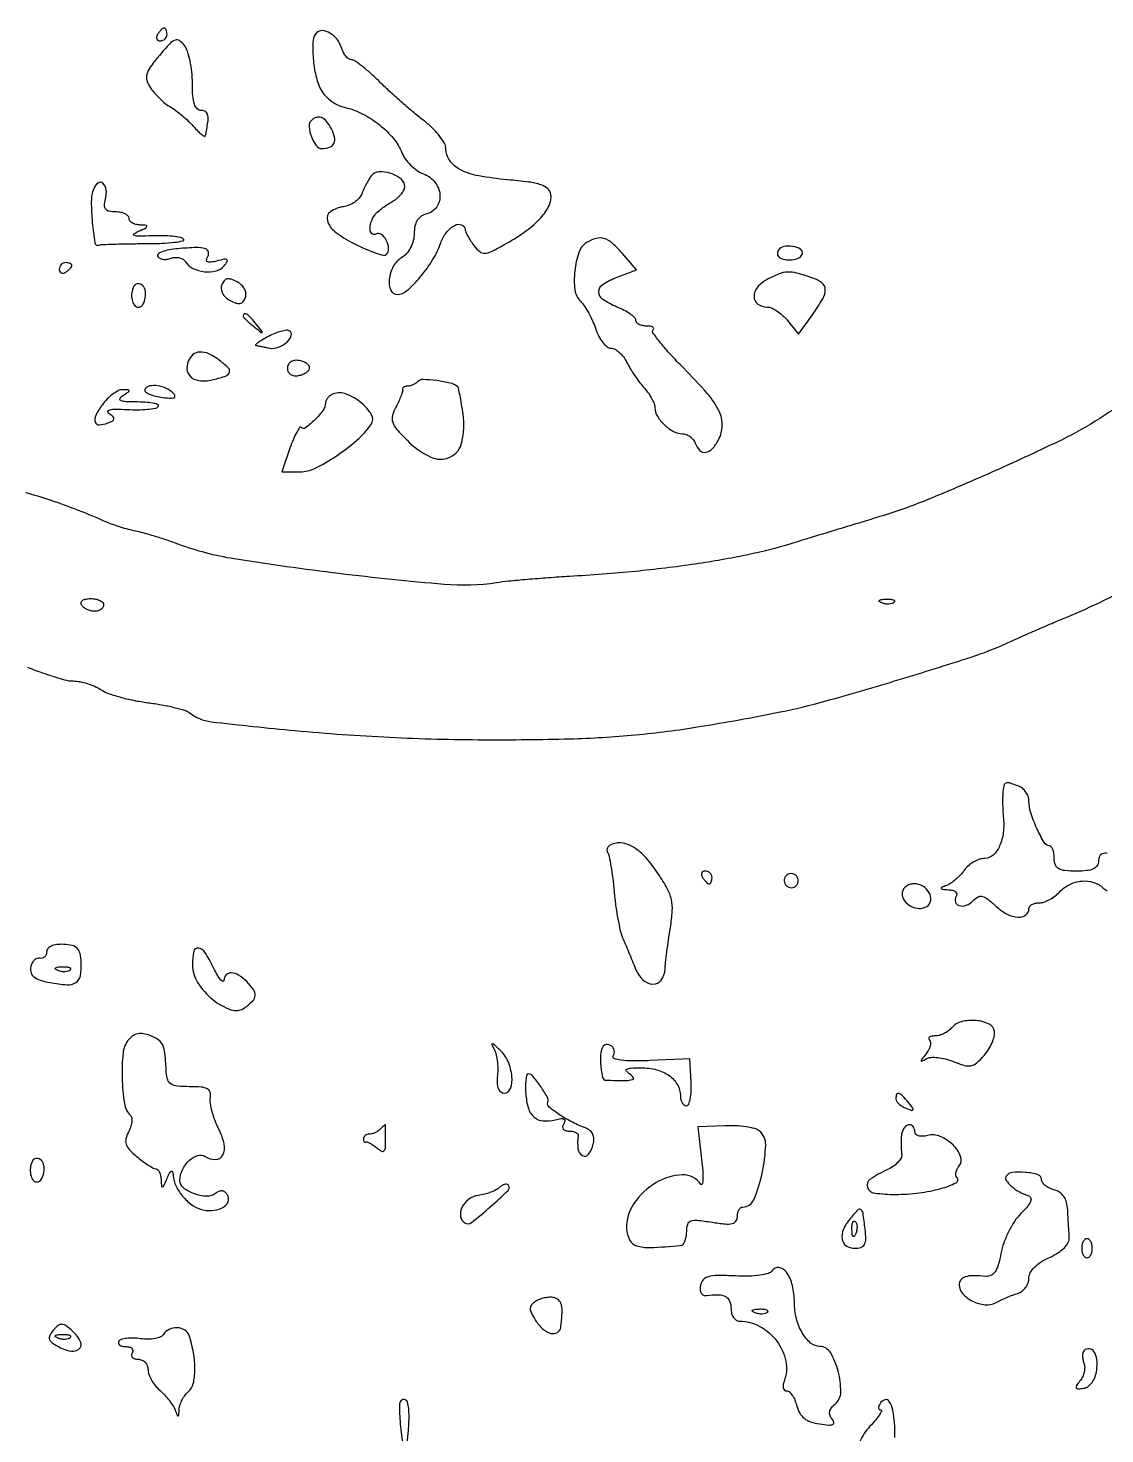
# Model space of a CAD drawing. Extents: x 0 to 5034, y 0 to 2560.
# Drawn here: x 822.1 to 992, y 649.2 to 871 of the extents above; entities that cross this region are included whole.
import ezdxf

# ---------------------------------------------------------------- set-up
doc = ezdxf.new("R2010")
doc.units = 0

msp = doc.modelspace()

# ---------------------------------------------------------------- linework, layer by layer
for points in [[(842.5, 870, 0.082592), (842.343488, 869.6179, 0.161196), (842.3746, 869.29375, 0.182303), (842.586039, 869.078288, 0.108972), (842.940983, 869, 0.093332), (843.345238, 869.076123, 0.09642), (843.688914, 869.29375, 0.099167), (843.918938, 869.618444, 0.105053), (844, 870, 0.042167), (843.967655, 870.382849, 0.061769), (843.870461, 870.70625, 0.081139), (843.727648, 870.92554, 0.210953), (843.559017, 871, 0.151918), (843.34829, 870.934461, 0.038439), (843.066025, 870.70625, 0.035638), (842.768994, 870.382774, 0.029505)], [(867.597766, 870.264432, 0.1811), (867.049871, 869.060515, 0.032768), (867.041736, 866.560371, 0.03544), (867.406595, 863.835542, 0.05595), (868.138137, 861.596168, 0.066261), (868.792444, 860.552197, 0.05281), (869.744582, 859.623213, 0.052191), (870.883637, 858.903866, 0.060772), (872.091177, 858.479974, -0.06562), (874.817892, 857.493117, -0.048409), (877.51487, 855.745159, -0.049535), (879.743827, 853.580419, -0.084627), (881.056747, 851.350744, 0.066112), (881.588349, 850.366815, 0.042535), (882.437232, 849.383989, 0.04221), (883.451534, 848.548546, 0.060402), (884.482067, 848.006818, -0.135045), (886.272058, 846.696803, -0.148188), (887.06062, 844.701136, -0.171563), (886.562921, 842.813121, -0.181312), (885, 841.710251, 0.083296), (884.121572, 841.315875, 0.103071), (883.493991, 840.677901, 0.09102), (883.122911, 839.775741, 0.05222), (883, 838.602093, -0.063823), (882.857066, 837.486886, -0.056523), (882.435799, 836.393869, -0.057865), (881.793819, 835.448199, -0.075279), (881, 834.767927, 0.129213), (879.692948, 833.380414, 0.095573), (879.05102, 831.362394, 0.131246), (879.294851, 829.67598, 0.300103), (880.319665, 829, 0.182684), (881.859164, 829.581903, 0.036371), (883.954277, 831.719671, 0.037988), (885.915007, 834.427749, 0.053878), (887.189085, 837.112564, -0.082373), (888.083613, 838.750748, -0.100083), (889.410858, 839.884912, -0.211656), (890.482982, 839.982161, -0.309808), (891.031803, 839.25, 0.095595), (891.126676, 838.850199, 0.019294), (891.453844, 838.193462, 0.019715), (891.900813, 837.448131, 0.017316), (892.423879, 836.706466, 0.054013), (893.343094, 835.733106, 0.19637), (894.135009, 835.472191, 0.101415), (895.203382, 835.769797, 0.009486), (897.621935, 837.068487, 0.028732), (900.74903, 839.06935, 0.053084), (902.989356, 841.085262, 0.070612), (904.290049, 843.023613, 0.149542), (904.563253, 844.793607, 0.181332), (904.087875, 845.658625, 0.097224), (903.013303, 846.267744, 0.048151), (901.090777, 846.709017, 0.010609), (897.721577, 847.074905, -0.023502), (893.186271, 847.686077, -0.072197), (890.257288, 848.673283, -0.121942), (888.606585, 850.097627, -0.155278), (888, 852.003756, 0.133972), (887.766059, 852.861182, 0.035047), (886.950137, 854.046725, 0.033026), (885.793952, 855.315824, 0.02858), (884.425998, 856.488647, -0.011074), (882.812577, 857.776764, -0.006197), (880.905264, 859.410496, -0.00618), (879.017513, 861.110257, -0.009999), (877.459331, 862.607335, 0.0132), (876.089448, 863.906739, 0.017798), (874.779515, 865.003405, 0.014952), (873.649943, 865.82962, 0.151548), (873.100721, 866, -0.160745), (872.686878, 866.136575, -0.06113), (872.24067, 866.560363, -0.052394), (871.83235, 867.177698, -0.043112), (871.529321, 867.907619, 0.09026), (870.827349, 869.232076, 0.091095), (869.705643, 870.21929, 0.114823), (868.517702, 870.601626, 0.220506)], [(842.804377, 866.702096, 0.016895), (841.358038, 864.861211, 0.091235), (840.80684, 863.720707, 0.14583), (840.828085, 862.727649, 0.06796), (841.389734, 861.555144, 0.034372), (842.015936, 860.73338, 0.022355), (842.842508, 859.871641, 0.022485), (843.729033, 859.09948, 0.03925), (844.536522, 858.555144, -0.030772), (845.377718, 858.008574, -0.015428), (846.372883, 857.222449, -0.015257), (847.355765, 856.342947, -0.021783), (848.167895, 855.5, 0.014599), (848.853393, 854.767725, 0.028641), (849.447074, 854.234375, 0.037872), (849.889722, 853.93223, 0.507306), (850.043242, 854, 0.013351), (850.445783, 856.099521, 0.080012), (850.449163, 857.208909, 0.199257), (850.101358, 857.776194, 0.158158), (849.411516, 858, -0.204943), (848.775482, 858.272132, -0.111877), (848.331896, 859.013163, -0.060548), (848.0746, 860.311644, -0.018669), (848, 862.30887, 0.025981), (847.907957, 864.079015, 0.025781), (847.632812, 865.834708, 0.026671), (847.231889, 867.339816, 0.084363), (846.75, 868.260967, 0.075589), (845.957305, 869.028991, 0.254002), (845.264075, 869.113437, 0.112742), (844.420959, 868.535639, 0.011432)], [(866.775429, 856.442095, 0.22151), (866.415035, 855.453008, 0.068591), (866.77519, 853.868706, 0.069259), (867.544564, 852.456333, 0.23776), (868.449965, 852, 0.086244), (869.66397, 852.210969, 0.198875), (870.337443, 852.821909, 0.171974), (870.436993, 853.806143, 0.062979), (869.929632, 855.131483, 0.048299), (869.161125, 856.284451, 0.123763), (868.362524, 856.879145, 0.175585), (867.560285, 856.916219, 0.121582)], [(876.228456, 847.690689, 0.028053), (875.833941, 847.114888, 0.01468), (875.405615, 846.358487, 0.014556), (875.010647, 845.554799, 0.021591), (874.716384, 844.827564, -0.09877), (874.319813, 844.163308, -0.057844), (873.620911, 843.550184, -0.054639), (872.745512, 843.077185, -0.061278), (871.821365, 842.827564, 0.117177), (869.789456, 842.028452, 0.319997), (869.297469, 840.652544, 0.163237), (870.512996, 838.874344, 0.043158), (873.467072, 837.016935, 0.015229), (875.253601, 836.165852, 0.023116), (876.858598, 835.547203, 0.019588), (878.166224, 835.167638, 0.263008), (878.629778, 835.296445, 0.220673), (878.971272, 836.229036, 0.096534), (878.604203, 837.525828, 0.11315), (877.823933, 838.464215, 0.310808), (877.007063, 838.504365, -0.311174), (876.389407, 838.535136, -0.212395), (876.040908, 839.174432, -0.099008), (876.179916, 840.35868, -0.080023), (876.765313, 841.5, -0.051951), (877.18319, 841.960014, -0.018157), (877.871686, 842.532015, -0.017805), (878.680424, 843.110998, -0.01986), (879.5, 843.608986, 0.044798), (880.265134, 844.127763, 0.046961), (880.9125, 844.767168, 0.051753), (881.357519, 845.42565, 0.123345), (881.5, 845.994433, 0.226274), (880.925182, 847.199582, 0.092608), (879.290099, 848.084362, 0.091713), (877.432694, 848.324168, 0.218242)], [(832.426303, 845.668543, 0.091468), (832.052431, 843.659391, 0.023416), (832.202713, 840.342125, 0.016884), (832.608016, 837.138945, 0.462536), (833.25, 836.75, -0.069245), (833.786304, 836.849521, -0.002879), (835.738021, 836.926563, -0.00494), (838.058073, 836.981825, -0.003484), (840.666667, 837, 0.010005), (843.175664, 837.050211, 0.019622), (845.166654, 837.208346, 0.021463), (846.541221, 837.432173, 0.596666), (846.624069, 837.709265, 0.151665), (846.117371, 837.975873, 0.019461), (844.887226, 838.154763, 0.021307), (843.370471, 838.250269, 0.016273), (841.707402, 838.229867, -0.006162), (839.581003, 838.160761, -0.084108), (838.81787, 838.274269, -0.609362), (838.777202, 838.525044, -0.052643), (839.5, 838.950317, 0.005894), (840.655991, 839.492311, 0.221169), (840.834364, 839.710535, 0.46252), (840.723239, 839.867346, 0.011928), (839.75, 839.929715, -0.054897), (839.080593, 840.030766, -0.072474), (838.514063, 840.273104, -0.090029), (838.13318, 840.612916, -0.16722), (838, 841, 0.20001), (837.840787, 841.382092, 0.085158), (837.37824, 841.70625, 0.065179), (836.693562, 841.92647, 0.045285), (835.883369, 842, -0.047797), (834.867211, 842.097361, -0.178521), (834.327045, 842.424363, -0.183409), (834.136954, 843.01712, -0.050874), (834.289489, 843.999004, 0.087857), (834.410403, 845.497531, 0.18854), (833.896275, 846.516079, 0.351194), (833.11533, 846.559201, 0.147066)], [(845.729062, 836.203099, 0.023544), (844.321415, 836.014195, 0.045576), (843.22827, 835.70981, 0.072585), (842.578666, 835.348512, 0.385529), (842.511087, 834.98206, 0.142502), (842.84003, 834.685231, 0.078652), (843.362482, 834.52702, 0.067676), (843.991832, 834.525812, 0.058361), (844.63295, 834.689391, -0.076295), (845.286761, 834.83156, -0.076254), (845.95324, 834.771149, -0.081905), (846.529776, 834.523269, -0.112401), (846.92442, 834.122291, 0.144005), (848.087879, 833.078617, 0.085584), (849.894209, 832.570164, 0.087189), (851.73349, 832.69969, 0.159797), (852.992665, 833.491162, 0.028529), (853.503064, 834.182897, 0.403364), (853.450583, 834.458502, 0.208278), (853.068421, 834.538015, 0.012558), (851.900779, 834.263802, -0.024167), (850.956225, 834.064991, -0.120204), (850.419719, 834.108074, -0.324529), (850.240735, 834.356783, -0.138312), (850.35994, 834.773378, 0.179159), (850.534047, 835.636622, 0.28642), (850.057485, 836.187225, 0.083788), (848.619551, 836.378534, 0.012852)], [(910.214568, 837.153772, 0.170258), (908.97834, 835.587324, 0.05643), (908.335724, 832.687677, 0.056416), (908.357615, 829.713348, 0.167882), (909.236684, 827.906173, -0.049689), (909.859989, 827.144934, -0.020875), (910.547019, 826.011836, -0.020408), (911.1863, 824.72961, -0.024991), (911.672619, 823.482143, 0.039201), (912.155291, 822.340872, 0.048874), (912.782136, 821.376004, 0.056869), (913.451137, 820.709716, 0.16902), (914.0538, 820.5, -0.128882), (914.665871, 820.339566, -0.054431), (915.361968, 819.841085, -0.048931), (916.028686, 819.115006, -0.045664), (916.559248, 818.256886, 0.0212), (917.10755, 817.264771, 0.012727), (917.83704, 816.133471, 0.012734), (918.621434, 815.043172, 0.021616), (919.338781, 814.178145, -0.030236), (919.974538, 813.384051, -0.029957), (920.512017, 812.516694, -0.031384), (920.887348, 811.702852, -0.092605), (921, 811.099831, 0.138981), (921.370634, 809.792194, 0.064925), (922.490107, 808.413646, 0.064407), (923.943039, 807.353321, 0.126112), (925.321583, 807, -0.092116), (925.924439, 806.887984, -0.066745), (926.524927, 806.559375, -0.065101), (927.032107, 806.073418, -0.077741), (927.361626, 805.5, 0.104839), (928.08311, 804.387464, 0.237443), (929.010033, 804.079975, 0.175437), (930.035577, 804.631322, 0.059765), (931.020215, 806.037773, 0.119079), (931.608748, 808.301476, 0.118366), (931.101087, 810.589714, 0.066792), (929.25607, 813.361204, 0.016169), (925.482328, 817.387237, -0.010743), (923.46361, 819.49462, -0.017752), (921.863015, 821.368416, -0.011972), (920.680711, 822.931816, -0.367562), (920.717391, 823.384058, 0.231282), (920.796859, 823.615438, 0.233309), (920.662817, 823.819067, 0.097579), (920.265533, 823.95767, 0.035298), (919.666667, 824, -0.050749), (919.028928, 824.064896, -0.070706), (918.489583, 824.258112, -0.090807), (918.126898, 824.54327, -0.182844), (918, 824.87868, 0.208074), (917.819057, 825.29466, 0.033695), (917.11875, 825.864273, 0.032352), (916.148944, 826.459931, 0.023358), (915, 827, -0.050123), (912.773092, 828.196002, -0.252357), (912.138557, 829.404826, -0.254322), (912.8012, 830.592006, -0.050718), (915.051885, 831.713483), (918.103771, 832.865441), (915.87155, 835.43272, 0.031112), (914.246829, 837.081976, 0.109269), (912.955964, 837.809146, 0.144879), (911.692511, 837.818726, 0.071428)], [(940.487659, 835.980032, 0.086456), (940.347192, 835.629461, 0.102024), (940.345313, 835.272696, 0.11056), (940.481778, 834.965717, 0.11748), (940.733688, 834.754232, 0.085984), (941.764165, 834.443417, 0.076224), (942.8851, 834.477903, 0.087776), (943.803236, 834.82141, 0.194412), (944.25, 835.404671, 0.34024), (943.96037, 836.116771, 0.094491), (942.74709, 836.546191, 0.079865), (941.313066, 836.535234, 0.215807)], [(827, 832.940983, 0.108972), (827.078288, 832.586039, 0.182303), (827.29375, 832.3746, 0.161196), (827.6179, 832.343488, 0.082592), (828, 832.5, 0.029505), (828.382774, 832.768994, 0.035638), (828.70625, 833.066025, 0.038439), (828.934461, 833.34829, 0.151918), (829, 833.559017, 0.210953), (828.92554, 833.727648, 0.081139), (828.70625, 833.870461, 0.061769), (828.382849, 833.967655, 0.042167), (828, 834, 0.105053), (827.618444, 833.918938, 0.099167), (827.29375, 833.688914, 0.09642), (827.076123, 833.345238, 0.093332)], [(938.73548, 831.369388, 0.096068), (937.187016, 830.132054, 0.175828), (936.629336, 828.63674, 0.24441), (937.221097, 827.47335, 0.156466), (938.696696, 827, -0.106817), (939.387511, 826.850715, -0.040566), (940.254403, 826.369514, -0.037865), (941.14287, 825.674943, -0.037749), (941.917413, 824.853664), (943.65541, 822.707327), (945.827705, 825.758034, 0.021692), (947.478208, 828.3027, 0.137169), (947.870458, 829.780858, 0.237768), (947.335535, 830.808052, 0.075026), (945.75, 831.621524, 0.016002), (943.351143, 832.343302, 0.074185), (941.916763, 832.504872, 0.086097), (940.602073, 832.227816, 0.025795)], [(838.754232, 830.266312, 0.084697), (838.436116, 829.221291, 0.082939), (838.479003, 828.121909, 0.104464), (838.84371, 827.288862, 0.234312), (839.437328, 826.972506, 0.26629), (840.162879, 827.360605, 0.1021), (840.575922, 828.472687, 0.093314), (840.533019, 829.735512, 0.201974), (839.980032, 830.512341, 0.086456), (839.629461, 830.652808, 0.102024), (839.272696, 830.654687, 0.11056), (838.965717, 830.518222, 0.11748)], [(852.6372, 830.496941, 0.121065), (852.555475, 829.848909, 0.092791), (852.767557, 829.164663, 0.081722), (853.247766, 828.531261, 0.067007), (853.937277, 828.033568, 0.038548), (854.864858, 827.625617, 0.132895), (855.514311, 827.578095, 0.175571), (855.992155, 827.863749, 0.079666), (856.3628, 828.503059, 0.121065), (856.444525, 829.151091, 0.092791), (856.232443, 829.835337, 0.081722), (855.752234, 830.468739, 0.067007), (855.062723, 830.966432, 0.038548), (854.135142, 831.374383, 0.132895), (853.485689, 831.421905, 0.175571), (853.007845, 831.136251, 0.079666)], [(856, 825.622445, 0.184603), (856.08115, 825.410139, 0.013803), (856.514063, 824.952641, 0.017649), (857.079598, 824.425681, 0.012436), (857.75, 823.872445, 0.001576), (858.879507, 822.99236, 0.377591), (859, 823, 0.377591), (859.00764, 823.120493, 0.001576), (858.127555, 824.25, 0.017685), (857.23668, 825.306759, 0.065617), (856.573889, 825.869516, 0.241985), (856.193395, 825.90695, 0.307699)], [(860, 822.353593, 0.010452), (859.074982, 821.838623, 0.021748), (858.38125, 821.391635, 0.030502), (857.965784, 821.057825, 0.621128), (858, 820.938231, -0.001616), (858.291519, 820.884053, -0.000266), (858.854354, 820.777259, -0.000292), (859.516378, 820.650879, -0.000258), (860.206312, 820.518385, 0.141328), (861.56543, 820.641791, 0.088272), (862.939932, 821.479661, 0.136146), (863.60362, 822.500114, 0.360764), (863.298558, 823.249824, 0.158608), (862.83362, 823.333128, 0.03201), (862.000202, 823.163056, 0.030857), (861.015694, 822.829141, 0.024603)], [(847.335833, 818.432783, 0.135125), (847.190128, 816.947492, 0.197065), (847.880151, 815.846842, 0.147165), (849.352846, 815.343331, 0.070896), (851.355355, 815.553053, 0.021584), (853.31078, 816.134588, 0.243043), (853.852223, 816.702289, 0.281348), (853.661316, 817.409588, 0.027344), (852.25, 818.607954, 0.051934), (850.596837, 819.611375, 0.119916), (849.182783, 819.902528, 0.16654), (848.086619, 819.482803, 0.127854)], [(863, 817.338192, 0.112544), (863.129388, 816.770638, 0.136335), (863.487901, 816.361287, 0.119179), (864.048763, 816.160824, 0.074207), (864.75, 816.190371, 0.046463), (865.419589, 816.385172, 0.059044), (865.985937, 816.690115, 0.071257), (866.371749, 817.052536, 0.17021), (866.5, 817.418366, 0.174204), (866.370686, 817.778257, 0.07524), (865.985937, 818.123066, 0.061458), (865.419598, 818.402071, 0.04735), (864.75, 818.566187, 0.079542), (864.065953, 818.55728, 0.110472), (863.5014, 818.324015, 0.123781), (863.132807, 817.897444, 0.117108)], [(833.79505, 811.590191, 0.037227), (832.756254, 809.910374, 0.196948), (832.660435, 808.854472, 0.345057), (833.297983, 808.410918, 0.077586), (834.681611, 808.708064, 0.030337), (835.422359, 809.045158, 0.250001), (835.622531, 809.342111, 0.245446), (835.489127, 809.677849, 0.029391), (834.833846, 810.178523, -0.279746), (834.675986, 810.521301, -0.318633), (834.913079, 810.785757, -0.058564), (835.918849, 810.892752, -0.012003), (837.707402, 810.830095, 0.016477), (839.370478, 810.786725, 0.021638), (840.887226, 810.862851, 0.01981), (842.117111, 811.027437, 0.154397), (842.624069, 811.290735, 0.497731), (842.586325, 811.561979, 0.071796), (841.974466, 811.796152, 0.03746), (840.871744, 811.959761, 0.017127), (839.416667, 812.015313, -0.010251), (837.534497, 812.061269, -0.08571), (836.705858, 812.243019, -0.447486), (836.592544, 812.560969, -0.125121), (837, 813, 0.007036), (837.887537, 813.591438, 0.247082), (838, 813.805127, 0.403304), (837.868449, 813.94169, 0.012033), (837, 813.953262, 0.114485), (836.304978, 813.784122, 0.042185), (835.439796, 813.252464, 0.039079), (834.558229, 812.489421, 0.037759)], [(840.514175, 814.022935, 0.348672), (840.554121, 813.684265, 0.081566), (841.052934, 813.328435, 0.050956), (841.917882, 813.007758, 0.026878), (843.041622, 812.780583, 0.015472), (844.376423, 812.626688, 0.091538), (845.073282, 812.695707, 0.374339), (845.242309, 812.957606, 0.161929), (845.041541, 813.358459, 0.086595), (843.915523, 814.149885, 0.07367), (842.523125, 814.56965, 0.08496), (841.260961, 814.539625, 0.208945)], [(883.565125, 815.231791, -0.053456), (883.217688, 814.951643, -0.038516), (882.779026, 814.714964, -0.039113), (882.321031, 814.553157, -0.065448), (881.916667, 814.5, 0.053878), (881.578032, 814.463404, 0.093805), (881.318909, 814.353125, 0.137737), (881.179237, 814.189841, 0.192261), (881.16898, 814, -0.157204), (881.173358, 813.688426, -0.015896), (880.930324, 812.977951, -0.018682), (880.573689, 812.131466, -0.013824), (880.119245, 811.222812, 0.056197), (879.577944, 809.864107, 0.1484), (879.606747, 808.82842, 0.098757), (880.236206, 807.727334, 0.0173), (881.873342, 805.972812, 0.082478), (885.541876, 803.349293, 0.226839), (888.641661, 803.317968, 0.234582), (890.538907, 805.693408, 0.086828), (890.714465, 810.092156, 0.006678), (890.480903, 811.672951, 0.009915), (890.2305, 813.050017, 0.005486), (889.98569, 814.194808, 0.165835), (889.834079, 814.441911, 0.116655), (888.706241, 815.00004, 0.025489), (886.558168, 815.382728, 0.021703), (884.402231, 815.559781, 0.208948)], [(870.25, 813.281539, 0.0649), (869.772092, 813.036427, 0.062862), (869.367188, 812.674741, 0.068012), (869.092934, 812.256453, 0.111592), (869, 811.845238, -0.160482), (868.631872, 810.727828, -0.036678), (867.317581, 809.198194, -0.035038), (865.876871, 807.940687, -0.382989), (865.172059, 808, 0.473015), (864.915114, 807.982453, 0.030127), (864.458187, 807.251562, 0.026854), (863.934669, 806.153216, 0.014451), (863.402978, 804.75), (862.104696, 801), (865.017552, 801, 0.116889), (867.350845, 801.553029, 0.030875), (870.686728, 803.494943, 0.032128), (873.940938, 805.984973, 0.058144), (876.192798, 808.464762, 0.297127), (876.26023, 810.01505, 0.089111), (874.640402, 811.8923, 0.078641), (872.277515, 813.2583, 0.179773)], [(834, 780, -0.142666), (833.888931, 779.61866, -0.09965), (833.576711, 779.29375, -0.08433), (833.109818, 779.074854, -0.067639), (832.559017, 779, -0.061875), (831.961978, 779.074167, -0.051278), (831.359775, 779.29375, -0.053305), (830.842344, 779.617164, -0.08825), (830.5, 780, -0.202618), (830.441401, 780.378123, -0.181468), (830.66835, 780.70625, -0.104212), (831.195401, 780.928459, -0.047867), (831.940983, 781, -0.0466), (832.729059, 780.926392, -0.066561), (833.395164, 780.70625, -0.086673), (833.844577, 780.381985, -0.195654)], [(958.729167, 780.395833, -0.126455), (958.402231, 780.202593, -0.060344), (957.916927, 780.123424, -0.05415), (957.359369, 780.160852, -0.051402), (956.8125, 780.316886, -0.054073), (956.395823, 780.538436, -0.470617), (956.37858, 780.720685, -0.168741), (956.670344, 780.862007, -0.018894), (957.416667, 780.921053, -0.028489), (958.112848, 780.910055, -0.077125), (958.592839, 780.799335, -0.208169), (958.77538, 780.614691, -0.296942)], [(914.243769, 742.268664, 0.076153), (913.804343, 742.035098, 0.107968), (913.514988, 741.701931, 0.128442), (913.420507, 741.323313, 0.136498), (913.52688, 740.956507, -0.089444), (913.761943, 740.359618, -0.008204), (914.048904, 738.785682, -0.010392), (914.323245, 736.882334, -0.007959), (914.546612, 734.791918, 0.011386), (914.793839, 732.619236, 0.011495), (915.139096, 730.467001, 0.01136), (915.525078, 728.608476, 0.044892), (915.888989, 727.5, -0.002449), (916.299304, 726.535003, -0.001088), (916.831325, 725.258771, -0.001077), (917.388723, 723.905188, -0.001456), (917.886492, 722.678795, 0.101846), (919.08376, 720.873694, 0.189207), (920.67265, 720.186577, 0.247746), (921.99513, 720.827921, 0.147642), (922.593653, 722.517879, -0.015794), (922.677165, 723.575494, -0.004156), (922.878312, 725.262126, -0.004216), (923.139546, 727.179054, -0.004314), (923.431192, 729.076594, 0.024174), (923.73098, 731.723161, 0.071671), (923.587762, 733.540491, 0.070636), (922.935782, 735.258122, 0.023007), (921.51487, 737.576594, 0.03061), (919.545654, 740.129502, 0.069988), (917.710378, 741.715978, 0.099381), (915.957667, 742.405802, 0.129054)], [(928.5, 737, 0.029505), (928.768994, 736.617226, 0.035638), (929.066025, 736.29375, 0.038439), (929.34829, 736.065539, 0.151918), (929.559017, 736, 0.210953), (929.727648, 736.07446, 0.081139), (929.870461, 736.29375, 0.061769), (929.967655, 736.617151, 0.042167), (930, 737, 0.105053), (929.918938, 737.381556, 0.099167), (929.688914, 737.70625, 0.09642), (929.345238, 737.923877, 0.093332), (928.940983, 738, 0.108972), (928.586039, 737.921712, 0.182303), (928.3746, 737.70625, 0.161196), (928.343488, 737.3821, 0.082592)], [(941.552786, 737.08541, 0.099038), (941.401684, 736.679226, 0.097945), (941.417584, 736.244476, 0.097945), (941.597789, 735.848514, 0.099038), (941.91459, 735.552786, 0.099038), (942.320774, 735.401684, 0.097945), (942.755524, 735.417584, 0.097945), (943.151486, 735.597789, 0.099038), (943.447214, 735.91459, 0.099038), (943.598316, 736.320774, 0.097945), (943.582416, 736.755524, 0.097945), (943.402211, 737.151486, 0.099038), (943.08541, 737.447214, 0.099038), (942.679226, 737.598316, 0.097945), (942.244476, 737.582416, 0.097945), (941.848514, 737.402211, 0.099038)], [(960, 734.468615, 0.158164), (960.370362, 733.32709, 0.116844), (961.383572, 732.454966, 0.113965), (962.702665, 732.116572, 0.145449), (963.908439, 732.443412, 0.22337), (964.51093, 733.367644, 0.164903), (964.278641, 734.584054, 0.129688), (963.266834, 735.620249, 0.135666), (961.893011, 736, 0.07943), (961.169912, 735.884399, 0.091033), (960.556072, 735.550156, 0.100768), (960.145684, 735.052668, 0.122836)], [(825, 725.283022, -0.089714), (824.914864, 724.812354, -0.117185), (824.671833, 724.450325, -0.126775), (824.308509, 724.254623, -0.116024), (823.882837, 724.25, 0.15392), (823.434527, 724.211671, 0.104657), (823.008579, 723.920709, 0.085262), (822.669726, 723.41772, 0.064024), (822.475422, 722.777944, 0.126758), (822.546308, 721.947876, 0.145384), (823.01129, 721.304897, 0.089918), (823.961446, 720.814344, 0.027956), (825.5277, 720.428826, 0.028617), (828.237802, 720.0794, 0.161923), (829.630019, 720.434967, 0.211437), (830.323358, 721.486443, 0.052539), (830.452525, 723.593198, 0.041096), (830.272582, 725.014953, 0.142189), (829.839896, 725.825132, 0.145665), (829.047766, 726.266648, 0.04389), (827.666303, 726.449324, 0.041548), (826.598731, 726.407346, 0.072626), (825.746793, 726.173996, 0.102507), (825.197362, 725.784527, 0.189689)], [(848.000029, 723.25, 0.143075), (848.822687, 720.434049, 0.079648), (851.218961, 717.742422, 0.088287), (854.088046, 716.14395, 0.24566), (856.299856, 716.477309, 0.041506), (857.520594, 717.535809, 0.178681), (857.90602, 718.399198, 0.175118), (857.641629, 719.31697, 0.039569), (856.571429, 720.571429, 0.057305), (855.298182, 721.582058, 0.127379), (854.124977, 721.948879, 0.223517), (853.324034, 721.619495, 0.182645), (852.97723, 720.75, -0.486059), (852.804542, 720.619343, -0.159164), (852.490522, 720.821875, -0.041482), (851.971097, 721.582143, -0.014614), (851.352327, 722.75, 0.026507), (849.983267, 725.19179, 0.218043), (848.941662, 725.87039, 0.399063), (848.211662, 725.358724, 0.05006)], [(828.729167, 722.395833, -0.126455), (828.402231, 722.202593, -0.060344), (827.916927, 722.123424, -0.05415), (827.359369, 722.160852, -0.051402), (826.8125, 722.316886, -0.054073), (826.395823, 722.538436, -0.470617), (826.37858, 722.720685, -0.168741), (826.670344, 722.862007, -0.018894), (827.416667, 722.921053, -0.028489), (828.112848, 722.910055, -0.077125), (828.592839, 722.799335, -0.208169), (828.77538, 722.614691, -0.296942)], [(967.821944, 713.285456, -0.061189), (967.299965, 712.79345, -0.044064), (966.614878, 712.377603, -0.044593), (965.880266, 712.094066, -0.06992), (965.210889, 712, 0.041168), (964.6621, 711.954738, 0.119078), (964.313567, 711.806715, 0.253767), (964.212827, 711.58998, 0.182862), (964.324657, 711.342009, -0.187963), (964.484921, 710.977081, -0.075722), (964.424724, 710.4267, -0.060533), (964.167908, 709.785603, -0.044632), (963.741324, 709.150051, 0.005041), (963.070831, 708.30419, 0.190374), (963.003839, 708.074619, 0.53817), (963.122239, 708.011305, 0.0113), (963.810357, 708.404361, -0.120919), (964.517296, 708.623746, -0.040619), (965.605256, 708.600941, -0.037621), (966.851234, 708.377609, -0.035048), (968.080577, 707.966624, 0.026107), (969.810648, 707.353667, 0.120931), (970.862417, 707.303564, 0.13263), (971.766316, 707.747818, 0.033966), (972.925336, 708.913912, 0.038851), (973.628987, 709.865357, 0.03747), (974.186585, 710.925465, 0.039891), (974.53167, 711.934347, 0.099214), (974.572075, 712.709881, 0.249829), (973.711359, 713.87717, 0.090428), (971.659551, 714.43494, 0.082264), (969.362763, 714.252895, 0.160051)], [(837.956712, 711.447841, 0.148253), (837.063759, 709.326129, 0.032666), (836.909206, 705.333571, 0.03228), (837.271829, 701.36656, 0.158739), (838.277778, 699.388888, -0.176955), (838.456469, 699.004462, -0.057207), (838.437686, 698.367094, -0.048781), (838.250264, 697.605297, -0.038188), (837.906775, 696.825808, 0.065835), (837.511347, 695.774994, 0.138825), (837.552328, 694.912015, 0.107711), (838.062738, 694.056517, 0.03085), (839.191959, 692.99056, 0.013931), (840.130628, 692.2514, 0.017461), (841.042326, 691.621947, 0.015775), (841.830763, 691.151689, 0.115997), (842.25, 691.033269, -0.204253), (842.542402, 690.892998, -0.072479), (842.800334, 690.49571, -0.057219), (842.988309, 689.922372, -0.040613), (843.070285, 689.25, 0.011173), (843.131074, 688.278423, 0.467319), (843.282091, 688.172505, 0.223503), (843.489401, 688.347994, 0.005675), (844, 689.5, -0.014712), (844.404623, 690.370106, -0.157935), (844.674127, 690.643635, -0.477789), (844.866811, 690.559449, -0.049912), (844.961518, 690, 0.09969), (845.426496, 688.297939, 0.063294), (846.576895, 686.586541, 0.06349), (848.113279, 685.223337, 0.102527), (849.721432, 684.553647, 0.077545), (851.464037, 684.491805, 0.110127), (852.921361, 685.005146, 0.169166), (853.648074, 685.908252, 0.227824), (853.539088, 686.936755, 0.088002), (853.158127, 687.363199, 0.137317), (852.706114, 687.55069, 0.128294), (852.199543, 687.481921, 0.071883), (851.660972, 687.163723, -0.182378), (850.256252, 686.703867, -0.076514), (848.27444, 687.099727, -0.079933), (846.581696, 688.045265, -0.2359), (846.031803, 689.217776, -0.105206), (846.431659, 690.892001, -0.092837), (847.489309, 692.344967, -0.112176), (848.823826, 693.132295, -0.219206), (850.024021, 692.985154, 0.137865), (851.683418, 692.508758, 0.28519), (852.789384, 693.186927, 0.170258), (853.014256, 694.936618, 0.064626), (852.185089, 697.291608, -0.025804), (851.585655, 698.648421, -0.025135), (851.123246, 700.071597, -0.02597), (850.845873, 701.360512, -0.079894), (850.845349, 702.25, 0.112208), (850.789807, 703.108303, 0.200861), (850.350216, 703.646878, 0.103068), (849.389012, 703.92785, 0.019747), (847.562858, 704, -0.022181), (845.638767, 704.085399, -0.11558), (844.637364, 704.415973, -0.175913), (844.107579, 705.079827, -0.068623), (843.88465, 706.25, 0.010672), (843.668442, 709.224278, 0.080291), (843.314801, 710.585677, 0.14251), (842.626926, 711.406511, 0.058756), (841.323221, 712.073363, 0.049812), (840.282804, 712.345563, 0.085221), (839.387777, 712.333317, 0.095688), (838.619927, 712.031508, 0.078352)], [(895.572287, 710.000601, -0.068125), (895.880461, 709.232843, -0.028354), (896.090687, 708.133661, -0.027406), (896.185401, 706.913725, -0.03181), (896.137788, 705.750601, 0.034387), (896.095132, 704.55841, 0.084693), (896.27026, 703.703125, 0.13497), (896.650305, 703.191906, 0.167338), (897.207655, 703, 0.322694), (898.207153, 703.720043, 0.105774), (898.420853, 705.629505, 0.078132), (897.808114, 707.977611, 0.101359), (896.530852, 709.792566, 0.006615), (895.658133, 710.593134, 0.129558), (895.335694, 710.757488, 0.617561), (895.243478, 710.642995, 0.022336)], [(912.743222, 710.266312, 0.10634), (912.407022, 709.022679, 0.037095), (912.448065, 707.158562, 0.032806), (912.729468, 705.434095, 0.344277), (913.25, 705.012888, 0.004069), (916.397963, 704.984416, 0.064664), (917.455903, 705.120838, 0.525889), (917.575168, 705.452585, 0.093746), (917, 706, -0.076903), (916.483875, 706.459329, -0.472383), (916.54308, 706.76297, -0.112458), (917.185618, 706.941928, -0.010762), (918.821429, 706.984687, -0.065594), (921.256494, 706.675271, -0.090965), (923.2438, 705.742552, -0.108037), (924.536544, 704.313354, -0.130755), (925, 702.571429, 0.059046), (925.07122, 701.970448, 0.078031), (925.281368, 701.461607, 0.096524), (925.592495, 701.120768, 0.160992), (925.957849, 701, 0.303048), (926.314528, 701.238043, 0.048298), (926.573274, 702.082652, 0.039804), (926.718243, 703.273048, 0.024493), (926.707849, 704.685623), (926.5, 708.371246), (920.144608, 708.110586, -0.010735), (917.448201, 708.057942, -0.031838), (915.602882, 708.179174, -0.058609), (914.550651, 708.443755, -0.47107), (914.41092, 708.855865, 0.093061), (914.576149, 709.28442, 0.096338), (914.571754, 709.738273, 0.099219), (914.399228, 710.14684, 0.105356), (914.08541, 710.447214, 0.076574), (913.693776, 710.613129, 0.095754), (913.300417, 710.635555, 0.109834), (912.967295, 710.512911, 0.131584)], [(900.602437, 702.864797, 0.055896), (901.017675, 700.59318, 0.140695), (901.919903, 699.191844, 0.162958), (903.328917, 698.602529, 0.082395), (905.26707, 698.780091, -0.025496), (906.162754, 698.966133, -0.148971), (906.63373, 698.898825, -0.337289), (906.775186, 698.628742, -0.096656), (906.597355, 698.157524, 0.098304), (906.423771, 697.692972, 0.200479), (906.512498, 697.3209, 0.168795), (906.860478, 697.079472, 0.068133), (907.440983, 697, -0.046583), (908.02925, 696.945074, -0.073584), (908.507253, 696.779688, -0.103366), (908.805228, 696.535752, -0.211938), (908.881579, 696.25, 0.06926), (908.843985, 694.19623, 0.23948), (909.562225, 693.123758, 0.37989), (910.518239, 693.333045, 0.093622), (911.267194, 694.913749, 0.069972), (911.364857, 695.751441, 0.100231), (911.199647, 696.47846, 0.10773), (910.777953, 697.04736, 0.091539), (910.133825, 697.429731, -0.029979), (907.973619, 698.376573, -0.029158), (905.921216, 699.582784, -0.023967), (904.300152, 700.783588, -0.299193), (904.08228, 701.47834, 0.197748), (903.980954, 702.371939, 0.024799), (902.936317, 704.06454, 0.024057), (901.732882, 705.645451, 0.221531), (900.971932, 706, 0.347002), (900.754797, 705.828679, 0.029378), (900.621441, 705.079034, 0.029085), (900.561485, 704.066749, 0.017534)], [(959, 702.106989, 0.148172), (959.117443, 701.719384, 0.058677), (959.482174, 701.291272, 0.05126), (960.013435, 700.891147, 0.0442), (960.641444, 700.584097, 0.012731), (961.541716, 700.264678, 0.389672), (961.741192, 700.355597, 0.27071), (961.707299, 700.617386, 0.008807), (961.018999, 701.477108, 0.017238), (960.053128, 702.562498, 0.127361), (959.469452, 702.925, 0.389178), (959.129499, 702.765008, 0.097466)], [(877.583333, 697.25, -0.052335), (877.228895, 696.962896, -0.038368), (876.784375, 696.720312, -0.03908), (876.322312, 696.554398, -0.066753), (875.916667, 696.5, 0.080377), (875.566533, 696.443348, 0.091482), (875.269271, 696.279688, 0.100741), (875.070525, 696.036048, 0.121457), (875, 695.75, 0.045279), (875.024519, 695.479793, 0.106591), (875.101727, 695.29375, 0.198837), (875.215548, 695.220393, 0.204068), (875.346305, 695.25, -0.24944), (875.562481, 695.279665, -0.032317), (876.003219, 695.084355, -0.031492), (876.53336, 694.763167, -0.021266), (877.096305, 694.335037, 0.043595), (877.827278, 693.82893, 0.321982), (878.225286, 693.870693, 0.19415), (878.45212, 694.328847, 0.019051), (878.5, 695.585037, 0.003234), (878.494011, 696.511046, 0.00539), (878.475521, 697.290605, 0.001166), (878.450587, 697.967383, 0.40279), (878.416667, 698, 0.181677), (878.36305, 697.979853, 0.003487), (878.1375, 697.779688, 0.007957), (877.876803, 697.537441, 0.005189)], [(928.355144, 692.581391, -0.01082), (928.533666, 690.701668, -0.026446), (928.561695, 689.312175, -0.066501), (928.446069, 688.61999, -0.63243), (928.224466, 688.587716, 0.259841), (925.318346, 690.08147, 0.127095), (921.195634, 688.866967, 0.106564), (917.657972, 685.560405, 0.165713), (916.521305, 681.583333, 0.105426), (916.986399, 679.835943, 0.201635), (918.075397, 678.913744, 0.086331), (920.247543, 678.624276, 0.010848), (925, 678.916667, 0.190556), (925.38257, 679.106086, 0.077588), (925.70625, 679.600564, 0.061493), (925.926341, 680.307309, 0.044796), (926, 681.127808, -0.067786), (926.156611, 682.277684, -0.240452), (926.644816, 682.809495, -0.116946), (927.645148, 682.933509, -0.012269), (930, 682.615991, 0.014421), (932.0715, 682.345751, 0.079057), (933.194316, 682.409711, 0.18466), (933.773959, 682.789387, 0.157713), (934, 683.488182, -0.053005), (934.061489, 684.066586, -0.072823), (934.244112, 684.555904, -0.092674), (934.51389, 684.884498, -0.176437), (934.83102, 685, 0.300891), (936.588596, 686.162967, 0.04671), (937.919596, 690.341826, 0.046362), (938.467771, 694.800228, 0.230916), (937.45893, 697.034085, 0.112406), (936.743092, 697.396672, 0.024857), (935.385391, 697.66522, 0.024642), (933.749081, 697.823282, 0.02155), (932.029845, 697.830038), (927.761357, 697.662782)], [(959.881517, 696.25, 0.011807), (959.847997, 695.48846, 0.008771), (959.84561, 694.646485, 0.008876), (959.871419, 693.851578, 0.01976), (959.925659, 693.248673, -0.167016), (959.810947, 692.687796, -0.060116), (959.30933, 692.031775, -0.051306), (958.539673, 691.389551, -0.041357), (957.599153, 690.863223, 0.040894), (954.92234, 689.368491, 0.342501), (954.514542, 688.137208, 0.281066), (955.637021, 687.224531, 0.033683), (958.966285, 687, 0.031513), (962.660109, 687.233036, 0.036173), (966.124959, 687.929351, 0.046446), (968.50606, 688.83503, 0.514243), (968.647364, 689.685969, -0.15932), (968.480335, 690.015267, -0.08561), (968.48833, 690.475418, -0.070549), (968.665199, 690.993406, -0.055762), (968.990669, 691.488757, 0.273157), (969.231984, 692.989612, 0.106886), (968.025035, 694.804576, 0.091839), (966.000735, 696.153581, 0.166626), (964.03881, 696.299898, -0.047844), (963.242861, 696.171315, -0.086031), (962.587096, 696.241812, -0.128048), (962.160847, 696.493533, -0.198197), (962, 696.883369, 0.172868), (961.690137, 697.752826, 0.302939), (960.988685, 697.968112, 0.190426), (960.223809, 697.366034, 0.115507)], [(822.754232, 692.266312, 0.084697), (822.436116, 691.221291, 0.082939), (822.479003, 690.121909, 0.104464), (822.84371, 689.288862, 0.234312), (823.437328, 688.972506, 0.26629), (824.162879, 689.360605, 0.1021), (824.575922, 690.472687, 0.093314), (824.533019, 691.735512, 0.201974), (823.980032, 692.512341, 0.086456), (823.629461, 692.652808, 0.102024), (823.272696, 692.654687, 0.11056), (822.965717, 692.518222, 0.11748)], [(976.415519, 689.863307, 0.295399), (976.429203, 689.208218, 0.063613), (977.216542, 688.314858, 0.053584), (978.44164, 687.450794, 0.051909), (979.835227, 686.855864, -0.198371), (980.263015, 686.501776, -0.216855), (980.295519, 685.966297, -0.08466), (979.816932, 685.159474, -0.018782), (978.728222, 683.971591, 0.050067), (977.741623, 682.749983, 0.02883), (976.798258, 681.108757, 0.028558), (976.033153, 679.333535, 0.042088), (975.587649, 677.696518, -0.024216), (975.170995, 675.917085, -0.076095), (974.660552, 674.805044, -0.127666), (974.012364, 674.219559, -0.145984), (973.194654, 674.061673, 0.021184), (971.18576, 674.175946, 0.080066), (969.943533, 673.994133, 0.154961), (969.261104, 673.514529, 0.164132), (969, 672.740547, 0.188931), (969.552101, 671.331581, 0.092167), (971.125314, 670.160101, 0.088008), (973.088754, 669.594049, 0.150121), (974.75, 669.918528, -0.014071), (975.547103, 670.316206, -0.008821), (976.5, 670.738307, -0.008852), (977.453686, 671.121042, -0.015951), (978.25, 671.395617, 0.088816), (978.918782, 671.74151, 0.07132), (979.485937, 672.321839, 0.071098), (979.868672, 673.040151, 0.08712), (980, 673.788148, -0.127448), (980.222136, 674.64547, -0.068491), (980.882182, 675.524938, -0.056092), (981.914638, 676.356668, -0.037879), (983.25, 677.069533, 0.036301), (984.5891, 677.77898, 0.058674), (985.593086, 678.585863, 0.074476), (986.205191, 679.429055, 0.138514), (986.375, 680.25, -0.00243), (986.318295, 681.102118, -0.001024), (986.25, 682.247813, -0.001013), (986.181999, 683.472535, -0.001321), (986.125, 684.59362, 0.054647), (985.942757, 685.742298, 0.083165), (985.520289, 686.657483, 0.092961), (984.864876, 687.314976, 0.08667), (984, 687.710251, -0.049931), (983.234943, 687.994346, -0.059159), (982.5875, 688.412555, -0.069216), (982.146784, 688.894358, -0.15182), (982, 689.366631, 0.33405), (981.443895, 690.106115, 0.048165), (979.466728, 690.47604, 0.046904), (977.380379, 690.465537, 0.233734)], [(896.433333, 688.068009, -0.076384), (895.9102, 687.699258, -0.027024), (895.066381, 687.335022, -0.026082), (894.081431, 687.028934, -0.027791), (893.090517, 686.834676, 0.127032), (891.59059, 686.216848, 0.119293), (890.535109, 684.937725, 0.149882), (890.315785, 683.533014, 0.222191), (890.987398, 682.507788, 0.314458), (892.042343, 682.566674, 0.013971), (895.011187, 685.032159, 0.013852), (897.81664, 687.638783, 0.416858), (897.820581, 688.512752, 0.190476), (897.576807, 688.618401, 0.085899), (897.225837, 688.569349, 0.066689), (896.823979, 688.378479, 0.047503)], [(951.84713, 683.256131, 0.066391), (950.742653, 681.516453, 0.14338), (950.510544, 679.962416, 0.212496), (951.160341, 678.91511, 0.150924), (952.5, 678.504916, 0.071734), (953.499668, 678.651587, 0.197081), (954.044334, 679.090306, 0.130083), (954.254595, 679.931868, 0.025391), (954.152751, 681.504916, 0.006627), (953.823365, 684.050557, 0.197324), (953.5008, 684.599106, 0.379782), (953.024405, 684.56267, 0.017575)], [(952.683114, 680.8125, -0.054073), (952.461564, 680.395823, -0.470617), (952.279315, 680.37858, -0.168741), (952.137993, 680.670344, -0.018894), (952.078947, 681.416667, -0.028489), (952.089945, 682.112848, -0.077125), (952.200665, 682.592839, -0.208169), (952.385309, 682.77538, -0.296942), (952.604167, 682.729167, -0.126455), (952.797407, 682.402231, -0.060344), (952.876576, 681.916927, -0.05415), (952.839148, 681.359369, -0.051402)], [(988.333333, 678.5, 0.053595), (988.395023, 677.926139, 0.073362), (988.578125, 677.440625, 0.093122), (988.848674, 677.114688, 0.17482), (989.166667, 677, 0.17482), (989.484659, 677.114688, 0.093122), (989.755208, 677.440625, 0.073362), (989.93831, 677.926139, 0.053595), (990, 678.5, 0.053595), (989.93831, 679.073861, 0.073362), (989.755208, 679.559375, 0.093122), (989.484659, 679.885312, 0.17482), (989.166667, 680, 0.17482), (988.848674, 679.885312, 0.093122), (988.578125, 679.559375, 0.073362), (988.395023, 679.073861, 0.053595)], [(939.48752, 674.979807, -0.187807), (938.908186, 674.543101, -0.032742), (937.544372, 674.25358, -0.030193), (935.753394, 674.103952, -0.019005), (933.653377, 674.135499, 0.012218), (930.891787, 674.214477, 0.067666), (929.422087, 674.020882, 0.144089), (928.605013, 673.517334, 0.136343), (928.169335, 672.640768, 0.06497), (928.127379, 671.948075, 0.123409), (928.299281, 671.420236, 0.158362), (928.661616, 671.117351, 0.130118), (929.16445, 671.055, -0.033981), (931.018572, 671.180301, -0.123472), (932.155166, 670.894728, -0.180134), (932.780632, 670.185169, -0.091768), (933, 669, 0.063187), (933.097024, 668.235313, 0.081224), (933.382062, 667.5875, 0.098331), (933.804614, 667.154018, 0.151681), (934.300635, 667, -0.125337), (937.564138, 666.168866, -0.108431), (940.23961, 663.846955, -0.111944), (941.640056, 660.685968, -0.141049), (941.365824, 657.510938, 0.057404), (941.217049, 656.932456, 0.102209), (941.249672, 656.443838, 0.148347), (941.452892, 656.123217, 0.17973), (941.784603, 656, -0.189137), (942.210163, 655.833049, -0.058317), (942.665693, 655.299388, -0.049038), (943.079256, 654.527904, -0.037061), (943.381797, 653.614937, 0.069304), (943.832769, 652.499767, 0.095519), (944.537902, 651.684587, 0.085332), (945.560507, 651.129986, 0.045272), (946.965959, 650.791688, 0.01427), (948.412059, 650.621438, 0.112695), (949.076388, 650.712206, 0.385662), (949.234437, 651.019992, 0.108155), (948.963423, 651.544073, -0.086173), (948.618402, 652.145544, -0.135048), (948.5708, 652.736258, -0.117268), (948.835935, 653.327534, -0.055825), (949.417832, 653.931807, 0.221296), (950.31775, 655.831018, 0.066035), (949.907797, 659.094816, 0.067863), (948.683398, 662.053698, 0.266805), (947.036245, 663, -0.179807), (945.564174, 663.547063, -0.083433), (944.242684, 665.139462, -0.069711), (943.315756, 667.413745, -0.062034), (943, 669.948984, 0.059377), (942.68057, 672.629345, 0.09334), (941.730651, 674.737366, 0.204308), (940.555743, 675.471058, 0.301784)], [(902.15783, 670.132766, 0.070334), (901.526138, 669.58675, 0.180531), (901.316487, 669.030385, 0.118082), (901.486691, 668.309707, 0.022816), (902.148377, 667.134019, 0.070731), (903.27301, 665.797378, 0.113559), (904.571864, 665.081139, 0.200714), (905.590524, 665.202281, 0.237286), (906.125, 666, 0.015569), (906.339255, 668.291748, 0.073971), (906.226976, 669.600338, 0.149929), (905.788934, 670.346406, 0.143227), (905, 670.735052, 0.058745), (904.327691, 670.772641, 0.036846), (903.546363, 670.666388, 0.03664), (902.781467, 670.444725, 0.05431)], [(938.729167, 668.395833, -0.126455), (938.402231, 668.202593, -0.060344), (937.916927, 668.123424, -0.05415), (937.359369, 668.160852, -0.051402), (936.8125, 668.316886, -0.054073), (936.395823, 668.538436, -0.470617), (936.37858, 668.720685, -0.168741), (936.670344, 668.862007, -0.018894), (937.416667, 668.921053, -0.028489), (938.112848, 668.910055, -0.077125), (938.592839, 668.799335, -0.208169), (938.77538, 668.614691, -0.296942)], [(826.094824, 665.614256, 0.038071), (825.558907, 664.858183, 0.148049), (825.420441, 664.307999, 0.180719), (825.621346, 663.839348, 0.062584), (826.201442, 663.367148, 0.06615), (828.497654, 662.32485, 0.229002), (830.0665, 662.571977, 0.369775), (830.368842, 663.7273, 0.095999), (829.119801, 665.391582, 0.024158), (828.063917, 666.258183, 0.142317), (827.399677, 666.505339, 0.190418), (826.811891, 666.321678, 0.049764)], [(843.440595, 664.903881, -0.15887), (842.977513, 664.512155, -0.051052), (842.102757, 664.25588, -0.044989), (841.007117, 664.153626, -0.037234), (839.83755, 664.23715, 0.028372), (838.679679, 664.340472, 0.037298), (837.620062, 664.295633, 0.040931), (836.784917, 664.127498, 0.186296), (836.396955, 663.833269, 0.187638), (836.338732, 663.51799, 0.185971), (836.508541, 663.244773, 0.111112), (836.916493, 663.059822, 0.051127), (837.5, 663, -0.063222), (838.074636, 662.927049, -0.134005), (838.461189, 662.70625, -0.191582), (838.602013, 662.379403, -0.146489), (838.5, 662, 0.139169), (838.392057, 661.620352, 0.191142), (838.521475, 661.29375, 0.138808), (838.889346, 661.073267, 0.066118), (839.440983, 661, -0.103858), (840.03586, 660.875087, -0.098954), (840.542039, 660.520393, -0.096739), (840.881254, 659.990514, -0.094419), (841, 659.367295, 0.087895), (841.131403, 658.625571, 0.041347), (841.541523, 657.739117, 0.039281), (842.138089, 656.856732, 0.044441), (842.843482, 656.117295, -0.026229), (843.59162, 655.388095, -0.021361), (844.315102, 654.534456, -0.021868), (844.914336, 653.689043, -0.051378), (845.264534, 653, 0.00711), (845.602573, 652.157989, 0.355625), (845.749763, 652.079204, 0.337832), (845.863841, 652.207369, 0.006813), (845.921053, 653.127555, -0.068421), (846.0537, 653.835982, -0.041696), (846.389759, 654.619734, -0.041043), (846.861877, 655.355566, -0.056454), (847.405788, 655.921811, 0.168078), (848.150934, 657.150842, 0.050824), (848.394879, 659.350949, 0.045145), (848.177677, 662.014686, 0.038394), (847.484077, 664.75, 0.17699), (846.797199, 665.607368, 0.127424), (845.612135, 665.96297, 0.119377), (844.341964, 665.706034, 0.146025)], [(828.729167, 664.395833, -0.126455), (828.402231, 664.202593, -0.060344), (827.916927, 664.123424, -0.05415), (827.359369, 664.160852, -0.051402), (826.8125, 664.316886, -0.054073), (826.395823, 664.538436, -0.470617), (826.37858, 664.720685, -0.168741), (826.670344, 664.862007, -0.018894), (827.416667, 664.921053, -0.028489), (828.112848, 664.910055, -0.077125), (828.592839, 664.799335, -0.208169), (828.77538, 664.614691, -0.296942)], [(988.708381, 662.375048, 0.137385), (988.528357, 662.054967, 0.056404), (988.464908, 661.556429, 0.050072), (988.515295, 660.973068, 0.045077), (988.680777, 660.389499, -0.090163), (988.802564, 659.744315, -0.056207), (988.721246, 658.976879, -0.054075), (988.46234, 658.210791, -0.064784), (988.056068, 657.567558, 0.021625), (987.495438, 656.829289, 0.271996), (987.470198, 656.493804, 0.298935), (987.746802, 656.330325, 0.024645), (988.621465, 656.414948, 0.118585), (989.338335, 656.70277, 0.080604), (989.966861, 657.322963, 0.069727), (990.44027, 658.206296, 0.054962), (990.701569, 659.260622, 0.06112), (990.72001, 660.9313, 0.115067), (990.272305, 662.19623, 0.225041), (989.529595, 662.660617, 0.229264)], [(880.783755, 654.266312, 0.10966), (880.671523, 653.751823, 0.009516), (880.702143, 652.403229, 0.012159), (880.809549, 650.779417, 0.009146), (881.003655, 649), (881.577998, 644.5), (882.053106, 649.336773, 0.023898), (882.196007, 652.18512, 0.063677), (881.943082, 654.20056, 0.328797), (881.402223, 654.641024, 0.305422)]]:
    msp.add_lwpolyline(points, format="xyb", close=True)
for points in [[(994.892598, 811.852628, -0.000986), (991.200779, 809.435495, -0.032029), (985.228569, 806.065951, -0.007384), (974.740067, 801.193628, -0.007814), (963.968624, 796.582497, -0.024066), (956.5, 793.934412, 0.000531), (953.632142, 793.067125, 0.000244), (949.898289, 791.931621, 0.000242), (945.971493, 790.733266, 0.000335), (942.451622, 789.654649, -0.023767), (935.63193, 787.909681, -0.014055), (927.35725, 786.447802, -0.012603), (917.909777, 785.293766, -0.009555), (907.5, 784.488158, 0.003578), (904.18047, 784.271146, 0.003444), (900.821875, 784.004162, 0.003407), (897.865378, 783.728327, 0.012499), (896, 783.494233, -0.058901), (887.735847, 783.228262, -0.00877), (871.141619, 784.944079, -0.009336), (854.609138, 787.261108, -0.049364), (845.769797, 789.580057, 0.007735), (843.951771, 790.222627, 0.006638), (842.019878, 790.843581, 0.006698), (840.250277, 791.360729, 0.019023), (839, 791.657281, -0.01578), (837.897071, 791.91134, -0.010433), (836.646875, 792.269244, -0.010504), (835.445144, 792.668409, -0.019989), (834.5, 793.047745, 0.012454), (830.044977, 794.914194, 0.013128), (825.579548, 796.52185, 0.012174), (821.682842, 797.705812, 0.06776)], [(821.990857, 770.159949, 0.011651), (825.12667, 769.028125, 0.010519), (827.801671, 768.194653, 0.070368), (829.177939, 768, -0.046537), (830.231821, 767.901697, -0.02904), (831.436153, 767.601766, -0.029022), (832.599209, 767.163763, -0.04602), (833.527494, 766.644309, 0.065154), (834.643215, 766.074718, 0.017879), (836.528858, 765.478701, 0.017754), (838.734269, 764.950936, 0.017671), (840.975002, 764.580019, -0.011466), (843.14648, 764.24819, -0.014344), (845.142815, 763.836744, -0.012562), (846.782415, 763.405726, -0.09945), (847.475002, 763.044776, 0.141255), (850.97693, 761.572321, 0.006231), (864.237326, 760.176023, 0.01096), (879.138227, 759.123313, 0.011118), (894, 758.731245, 0.007667), (907.53111, 758.882712, 0.016604), (917.913594, 759.503619, 0.017221), (927.995086, 760.794759, 0.008902), (940.5, 763.065351, 0.018872), (947.977544, 764.856922, 0.005271), (959.530446, 768.222099, 0.004614), (970.903655, 771.780298, 0.029851), (976.5, 773.964587, -0.003715), (978.42111, 774.832606, -0.001699), (980.940625, 775.938313, -0.001682), (983.601896, 777.084829, -0.00232), (986, 778.095286, 0.013793), (991.784229, 780.690333, 0.009801), (998.125287, 783.90267, 0.009654)], [(992.352395, 740.808061, 0.119319), (991.568994, 740.74, 0.215209), (991.150074, 740.351198, 0.10001), (991, 739.608408, -0.142825), (990.784458, 738.869234, -0.144128), (990.205984, 738.364886, -0.083276), (989.161273, 738.081824, -0.024612), (987.5, 738, -0.022514), (985.67572, 738.082184, -0.10769), (984.6875, 738.392857, -0.177212), (984.177287, 738.997538, -0.087745), (984, 740, 0.035668), (983.945248, 740.766546, 0.053772), (983.779688, 741.414792, 0.069969), (983.537567, 741.860952, 0.235061), (983.25, 742.007802, -0.265228), (982.417104, 742.494601, -0.023319), (981.25341, 744.747802, -0.02978), (980.293946, 747.217421, -0.077912), (980, 749.092376, 0.084721), (979.881758, 749.785198, 0.066156), (979.53535, 750.466817, 0.06615), (979.0229, 751.034367, 0.084666), (978.418213, 751.393011, 0.015), (976.938275, 751.910548, 0.184618), (976.351927, 751.876082, 0.247601), (976.032557, 751.465868, 0.0276), (975.884846, 750.25, 0.014123), (975.854706, 749.445868, 0.007931), (975.861201, 748.468172, 0.007909), (975.899079, 747.480204, 0.012786), (975.96606, 746.64165, -0.053678), (975.961089, 744.124282, -0.076661), (975.382846, 741.970136, -0.101214), (974.353851, 740.519644, -0.190258), (973.037652, 740, 0.080482), (972.205181, 739.865129, 0.049268), (971.29481, 739.458922, 0.047931), (970.448961, 738.862775, 0.061091), (969.806704, 738.158032, -0.033805), (969.196392, 737.410365, -0.02672), (968.443219, 736.687035, -0.027422), (967.668172, 736.08932, -0.058485), (967, 735.736979, 0.012243), (966.247052, 735.424909, 0.420567), (966.186106, 735.261595, 0.26992), (966.368142, 735.135856, 0.008399), (967.309017, 735.078947, -0.052442), (967.960917, 734.981488, -0.108616), (968.417632, 734.749738, -0.175829), (968.608963, 734.428178, -0.187713), (968.542705, 734.069098, 0.202853), (968.401597, 733.15585, 0.267215), (968.976305, 732.562219, 0.162331), (970.098021, 732.60991, 0.114266), (971.154173, 733.319958, -0.080584), (971.926446, 733.917613, -0.185511), (972.643145, 734.012002, -0.108921), (973.500104, 733.594984, -0.01945), (974.859776, 732.429204, 0.06548), (976.57483, 731.21283, 0.106277), (978.287917, 730.730662, 0.179031), (979.494595, 731.092993, 0.235404), (980, 732.106989, -0.177196), (980.124691, 732.447786, -0.09246), (980.479607, 732.737678, -0.072571), (981.00804, 732.933939, -0.05273), (981.632705, 733, 0.083577), (982.374498, 733.124867, 0.040123), (983.260883, 733.514063, 0.038314), (984.14332, 734.08034, 0.044445), (984.882705, 734.75, -0.093024), (986.446847, 735.912806, -0.092363), (988.330087, 736.433108, -0.096743), (990.200923, 736.231152, -0.114297), (991.735128, 735.336301, 0.073209), (992.337661, 734.915651, 0.048659)], [(958.843537, 648.63046, 0.028234), (958.822677, 650.563271, 0.026849), (958.531355, 652.960531, 0.104251), (957.976254, 654.340832, 0.327703), (957.270486, 654.596323, 0.184864), (956.510081, 654.016312, 0.051932), (956.321927, 653.626607, 0.112772), (956.281891, 653.298542, 0.186845), (956.390723, 653.085657, 0.184238), (956.615297, 653, -0.537202), (956.732102, 652.823596, -0.044602), (956.42107, 652.24076, -0.029308), (955.803617, 651.407897, -0.014214), (954.924314, 650.415352, 0.039756), (954.02011, 649.283213, 0.0396), (953.305149, 648.020786, 0.042549)]]:
    msp.add_lwpolyline(points, format="xyb")

doc.saveas('drawing.dxf')
